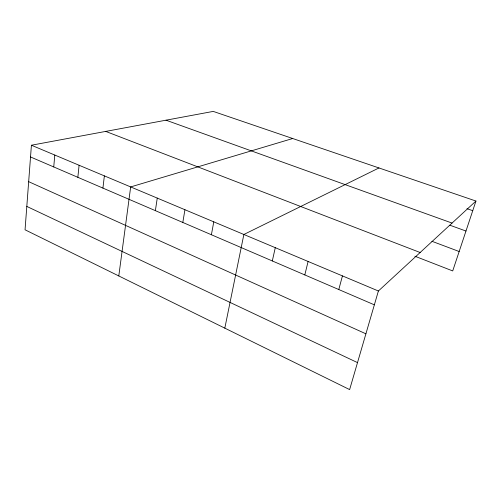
<?xml version="1.0" encoding="UTF-8"?>
<svg xmlns="http://www.w3.org/2000/svg" width="501" height="501" viewBox="0 0 501 501"><rect width="100%" height="100%" fill="white"/><g stroke="black" fill="none" stroke-linecap="round" stroke-linejoin="round"><path stroke-width="0.75" d="M31.413 145.227L25.05 229.796L349.635 389.596L378.393 291L475.95 201.045L213.244 111.404L31.413 145.227L378.393 291M53.739 166.946L54.797 155.053M77.855 177.316L79.095 165.261M102.93 188.1L104.371 175.876M118.793 275.951L130.673 186.929L292.703 138.514M155.379 210.658L157.258 198.095M182.815 222.457L184.932 209.725M211.397 234.75L213.777 221.843M224.817 328.149L243.868 234.481L378.969 167.954M272.312 260.952L275.281 247.682M304.808 274.924L308.102 261.472M338.789 289.54L342.44 275.894M475.95 201.045L452.71 270.928L414.853 256.205M466.995 208.679L472.744 210.677M166.006 120.19L452.059 223.077M449.942 225.237L465.974 231.036M431.912 241.282L459.166 251.515M105.73 131.406L420.139 252.51M30.53 156.963L374.36 304.84M28.67 181.669L365.905 333.81M26.81 206.425L357.507 362.611"/></g></svg>
